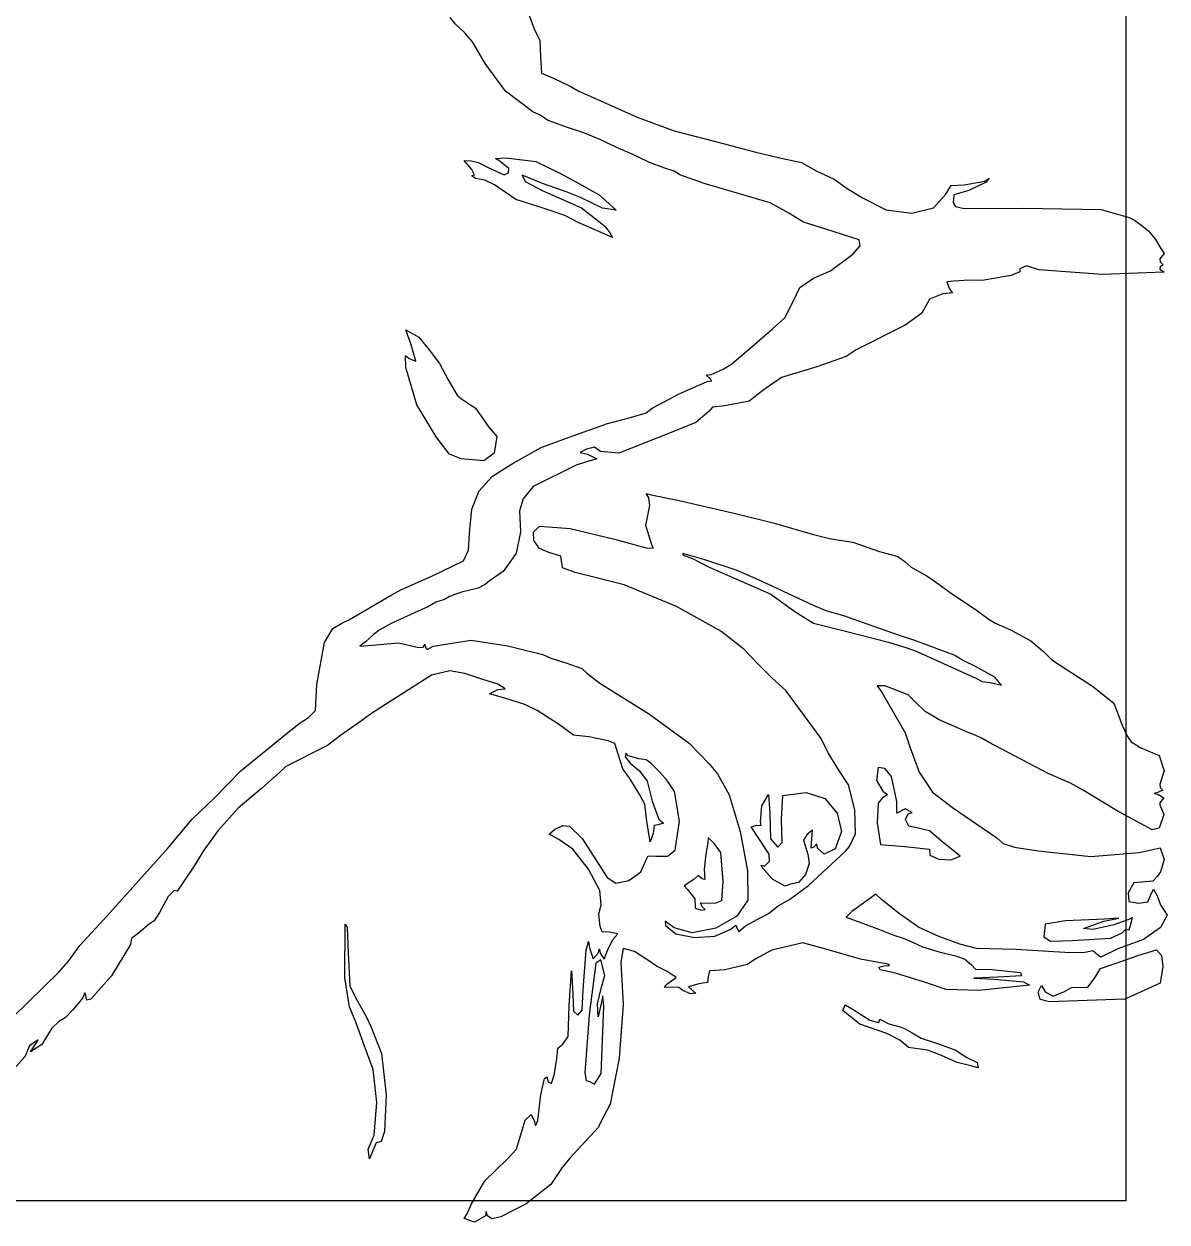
# Model space of a CAD drawing. Header units: centimetres. Extents: x 0 to 56.7, y -3.6 to 10.6.
# Drawn here: x 53.366 to 56.617, y -3.56 to -0.154 of the extents above; entities that cross this region are included whole.
import ezdxf

# ---------------------------------------------------------------- set-up
doc = ezdxf.new("R2010")
doc.units = ezdxf.units.CM
doc.header["$MEASUREMENT"] = 0
doc.layers.add('digi4 v3_digi3', color=7, linetype='Continuous')

msp = doc.modelspace()

# ---------------------------------------------------------------- linework, layer by layer
at = {"layer": 'digi4 v3_digi3'}
for p, q in [((56.5, 9), (56.5, -3.5)), ((54.7868, -0.0852), (54.8175, -0.1679)), ((54.5929, -0.1549), (54.5778, -0.1358)), ((54.6194, -0.1798), (54.5929, -0.1549)), ((54.8175, -0.1679), (54.8331, -0.2009)), ((54.6416, -0.2047), (54.6194, -0.1798)), ((54.8331, -0.2009), (54.8353, -0.2475)), ((54.6773, -0.2668), (54.6416, -0.2047)), ((54.7358, -0.345), (54.6773, -0.2668)), ((54.8353, -0.2475), (54.8377, -0.294)), ((54.8377, -0.294), (54.8719, -0.3087)), ((54.8719, -0.3087), (54.9193, -0.3311)), ((54.9193, -0.3311), (54.9423, -0.344)), ((54.8137, -0.4038), (54.7358, -0.345)), ((54.9423, -0.344), (55.1104, -0.4193)), ((54.8322, -0.4129), (54.8137, -0.4038)), ((54.8571, -0.4288), (54.8322, -0.4129)), ((54.9145, -0.4495), (54.8571, -0.4288)), ((55.1104, -0.4193), (55.215, -0.4576)), ((54.958, -0.4635), (54.9145, -0.4495)), ((54.981, -0.4735), (54.958, -0.4635)), ((55.0065, -0.4834), (54.981, -0.4735)), ((55.215, -0.4576), (55.3588, -0.4951)), ((55.0258, -0.4929), (55.0065, -0.4834)), ((55.0606, -0.509), (55.0258, -0.4929)), ((55.0955, -0.5244), (55.0606, -0.509)), ((55.3588, -0.4951), (55.39, -0.5033)), ((55.39, -0.5033), (55.4474, -0.5183)), ((54.6177, -0.5424), (54.6374, -0.5432)), ((54.6397, -0.5675), (54.6177, -0.5424)), ((54.6374, -0.5432), (54.6574, -0.5478)), ((54.7067, -0.5364), (54.737, -0.5343)), ((54.717, -0.5421), (54.7067, -0.5364)), ((54.7448, -0.5655), (54.717, -0.5421)), ((54.737, -0.5343), (54.822, -0.5451)), ((55.1142, -0.5332), (55.0955, -0.5244)), ((55.1453, -0.5481), (55.1142, -0.5332)), ((55.4474, -0.5183), (55.5108, -0.5336)), ((55.5108, -0.5336), (55.5777, -0.5483)), ((54.6471, -0.5833), (54.6397, -0.5675)), ((54.6574, -0.5478), (54.6863, -0.5624)), ((54.6863, -0.5624), (54.7318, -0.583)), ((54.7318, -0.583), (54.7444, -0.5777)), ((54.7444, -0.5777), (54.7448, -0.5655)), ((54.822, -0.5451), (54.8918, -0.579)), ((54.8918, -0.579), (54.9354, -0.6029)), ((55.1863, -0.5631), (55.1453, -0.5481)), ((55.215, -0.573), (55.1863, -0.5631)), ((55.2314, -0.583), (55.215, -0.573)), ((55.5777, -0.5483), (55.6214, -0.5727)), ((55.6214, -0.5727), (55.6434, -0.583)), ((54.6394, -0.5857), (54.6471, -0.5833)), ((54.65, -0.5938), (54.6394, -0.5857)), ((54.6768, -0.5982), (54.65, -0.5938)), ((54.7041, -0.6116), (54.6768, -0.5982)), ((54.7652, -0.6537), (54.7041, -0.6116)), ((54.7828, -0.5844), (54.7913, -0.6023)), ((54.8406, -0.6079), (54.7828, -0.5844)), ((54.7913, -0.6023), (54.8401, -0.6279)), ((54.9109, -0.6328), (54.8406, -0.6079)), ((54.9354, -0.6029), (55.0024, -0.6395)), ((55.3003, -0.6078), (55.2314, -0.583)), ((55.4886, -0.6626), (55.3003, -0.6078)), ((55.6434, -0.583), (55.67, -0.5955)), ((55.67, -0.5955), (55.7078, -0.6224)), ((56.003, -0.6134), (56.0401, -0.6114)), ((56.0401, -0.6114), (56.0991, -0.6012)), ((56.1032, -0.6044), (56.0535, -0.6277)), ((56.0991, -0.6012), (56.111, -0.5929)), ((56.111, -0.5929), (56.1032, -0.6044)), ((54.8401, -0.6279), (54.9521, -0.6768)), ((54.9489, -0.6472), (54.9109, -0.6328)), ((55.0024, -0.6395), (55.0501, -0.6834)), ((55.7078, -0.6224), (55.7526, -0.649)), ((55.9528, -0.6766), (55.9882, -0.638)), ((55.9882, -0.638), (56.003, -0.6134)), ((56.0107, -0.6397), (56.0085, -0.6624)), ((56.0535, -0.6277), (56.0107, -0.6397)), ((54.8427, -0.6783), (54.7652, -0.6537)), ((54.9042, -0.6989), (54.8427, -0.6783)), ((55.0117, -0.6782), (54.9489, -0.6472)), ((54.9521, -0.6768), (55.0176, -0.729)), ((55.0501, -0.6834), (55.0117, -0.6782)), ((55.5411, -0.6918), (55.4886, -0.6626)), ((55.7526, -0.649), (55.8187, -0.6829)), ((55.8909, -0.6919), (55.9528, -0.6766)), ((56.0085, -0.6624), (56.0155, -0.6734)), ((56.0155, -0.6734), (56.0401, -0.6788)), ((56.0401, -0.6788), (56.2092, -0.6777)), ((56.2092, -0.6777), (56.4296, -0.6815)), ((54.9443, -0.7191), (54.9042, -0.6989)), ((55.5828, -0.718), (55.5411, -0.6918)), ((55.8187, -0.6829), (55.8909, -0.6919)), ((56.4296, -0.6815), (56.5093, -0.704)), ((56.5093, -0.704), (56.5245, -0.7124)), ((56.5245, -0.7124), (56.5455, -0.7274)), ((55.0009, -0.7439), (54.9443, -0.7191)), ((55.0397, -0.7614), (55.0008, -0.7439)), ((55.0008, -0.7439), (55.0009, -0.7439)), ((55.0176, -0.729), (55.0325, -0.7479)), ((55.0325, -0.7479), (55.0397, -0.7614)), ((55.6471, -0.7374), (55.5828, -0.718)), ((55.7412, -0.7683), (55.6471, -0.7374)), ((56.5455, -0.7274), (56.5649, -0.7423)), ((56.5649, -0.7423), (56.5848, -0.7672)), ((55.7443, -0.7854), (55.7412, -0.7683)), ((56.5848, -0.7672), (56.6, -0.7921)), ((55.6598, -0.8562), (55.7233, -0.8084)), ((55.7233, -0.8084), (55.7443, -0.7854)), ((56.6088, -0.807), (56.5964, -0.8221)), ((56.6, -0.7921), (56.6088, -0.807)), ((56.2172, -0.842), (56.1985, -0.8503)), ((56.1985, -0.8503), (56.1989, -0.8591)), ((56.2525, -0.8532), (56.2172, -0.842)), ((56.5964, -0.8221), (56.5975, -0.8308)), ((56.5975, -0.8448), (56.5964, -0.851)), ((56.5964, -0.851), (56.6088, -0.8601)), ((56.5975, -0.8308), (56.6061, -0.8389)), ((56.6061, -0.8389), (56.5975, -0.8448)), ((55.5727, -0.9031), (55.6117, -0.877)), ((55.6117, -0.877), (55.6598, -0.8562)), ((56.0095, -0.8855), (55.9906, -0.8872)), ((56.0543, -0.8821), (56.0095, -0.8855)), ((56.0911, -0.8834), (56.0543, -0.8821)), ((56.1736, -0.8697), (56.0911, -0.8834)), ((56.1989, -0.8591), (56.1736, -0.8697)), ((56.4324, -0.8667), (56.2525, -0.8532)), ((56.6088, -0.8601), (56.4324, -0.8667)), ((55.5535, -0.9429), (55.5727, -0.9031)), ((56.0075, -0.9187), (55.9791, -0.9212)), ((55.9906, -0.8872), (55.9984, -0.9072)), ((55.9984, -0.9072), (56.0075, -0.9187)), ((55.5299, -0.9893), (55.5535, -0.9429)), ((55.9418, -0.9364), (55.9198, -0.976)), ((55.9791, -0.9212), (55.9418, -0.9364)), ((55.9198, -0.976), (55.8852, -1.0012)), ((55.4371, -1.0708), (55.4953, -1.021)), ((55.4953, -1.021), (55.5299, -0.9893)), ((55.8721, -1.0101), (55.7333, -1.0808)), ((55.8852, -1.0012), (55.8721, -1.0101)), ((54.4673, -1.0666), (54.4519, -1.0241)), ((54.4519, -1.0241), (54.4885, -1.0445)), ((54.4885, -1.0445), (54.5184, -1.0803)), ((54.4804, -1.113), (54.4673, -1.0666)), ((54.5184, -1.0803), (54.5478, -1.1192)), ((55.3795, -1.1206), (55.4371, -1.0708)), ((55.7333, -1.0808), (55.7041, -1.0995)), ((54.4523, -1.1307), (54.4507, -1.0965)), ((54.4507, -1.0965), (54.4614, -1.1048)), ((54.4614, -1.1048), (54.4804, -1.113)), ((54.5478, -1.1192), (54.5727, -1.1663)), ((55.3544, -1.1356), (55.3795, -1.1206)), ((55.7041, -1.0995), (55.6214, -1.1293)), ((54.483, -1.2369), (54.4523, -1.1307)), ((55.3066, -1.1526), (55.3208, -1.1506)), ((55.3145, -1.1604), (55.3066, -1.1526)), ((55.3208, -1.1506), (55.3544, -1.1356)), ((55.6214, -1.1293), (55.5205, -1.159)), ((54.5727, -1.1663), (54.5976, -1.2096)), ((55.2299, -1.2059), (55.3095, -1.1709)), ((55.3095, -1.1709), (55.3229, -1.1684)), ((55.3229, -1.1684), (55.3145, -1.1604)), ((55.5205, -1.159), (55.4671, -1.1961)), ((54.5976, -1.2096), (54.6102, -1.2202)), ((54.6102, -1.2202), (54.6504, -1.2462)), ((55.1527, -1.2462), (55.2299, -1.2059)), ((55.4671, -1.1961), (55.4284, -1.227)), ((54.5403, -1.3308), (54.483, -1.2369)), ((54.6504, -1.2462), (54.6773, -1.2853)), ((55.0907, -1.2734), (55.1353, -1.2598)), ((55.1353, -1.2598), (55.1527, -1.2462)), ((55.3145, -1.2548), (55.2765, -1.2874)), ((55.3247, -1.2434), (55.3145, -1.2548)), ((55.3598, -1.2401), (55.3247, -1.2434)), ((55.4284, -1.227), (55.3598, -1.2401)), ((54.6773, -1.2853), (54.6874, -1.2998)), ((54.9163, -1.3293), (55.026, -1.2897)), ((55.026, -1.2897), (55.0907, -1.2734)), ((55.2765, -1.2874), (55.2212, -1.3098)), ((54.6874, -1.2998), (54.7105, -1.3271)), ((54.7105, -1.3271), (54.7034, -1.3741)), ((55.2212, -1.3098), (55.1708, -1.3294)), ((54.5765, -1.3777), (54.5403, -1.3308)), ((54.7573, -1.4024), (54.8366, -1.3579)), ((54.8366, -1.3579), (54.9163, -1.3293)), ((54.9889, -1.3576), (54.9661, -1.3627)), ((55.0053, -1.3696), (54.9889, -1.3576)), ((55.1708, -1.3294), (55.0582, -1.374)), ((54.6097, -1.3906), (54.5765, -1.3777)), ((54.6097, -1.3906), (54.6097, -1.3906)), ((54.6737, -1.3965), (54.6097, -1.3906)), ((54.7034, -1.3741), (54.6737, -1.3965)), ((54.9661, -1.3627), (54.9477, -1.3724)), ((54.9477, -1.3724), (54.9685, -1.377)), ((54.9952, -1.3901), (54.9661, -1.3994)), ((54.9685, -1.377), (54.9952, -1.3901)), ((55.0582, -1.374), (55.0053, -1.3696)), ((54.6983, -1.4397), (54.7573, -1.4024)), ((54.9362, -1.4082), (54.814, -1.4694)), ((54.9661, -1.3994), (54.9362, -1.4082)), ((54.6605, -1.4814), (54.6983, -1.4397)), ((54.6401, -1.5338), (54.6605, -1.4814)), ((54.814, -1.4694), (54.7858, -1.5042)), ((55.1433, -1.5012), (55.1361, -1.4894)), ((55.1361, -1.4894), (55.1503, -1.4931)), ((55.1503, -1.4931), (55.2299, -1.5089)), ((54.7858, -1.5042), (54.7757, -1.5388)), ((55.135, -1.5805), (55.1458, -1.5235)), ((55.1458, -1.5235), (55.1433, -1.5012)), ((55.2299, -1.5089), (55.3939, -1.5473)), ((54.6333, -1.6031), (54.6401, -1.5338)), ((54.7757, -1.5388), (54.7785, -1.5985)), ((55.3939, -1.5473), (55.4967, -1.5728)), ((54.7785, -1.5985), (54.7661, -1.6583)), ((54.815, -1.599), (54.8319, -1.5821)), ((54.8161, -1.6231), (54.815, -1.599)), ((54.8319, -1.5821), (54.9191, -1.5885)), ((54.9191, -1.5885), (55.0457, -1.6188)), ((55.1527, -1.6383), (55.135, -1.5805)), ((55.4967, -1.5728), (55.608, -1.6046)), ((54.6298, -1.6505), (54.6333, -1.6031)), ((54.8319, -1.6452), (54.8161, -1.6231)), ((55.0457, -1.6188), (55.1356, -1.6431)), ((55.608, -1.6046), (55.6608, -1.6184)), ((55.6608, -1.6184), (55.7239, -1.627)), ((55.7239, -1.627), (55.7989, -1.6543)), ((54.6161, -1.6806), (54.6298, -1.6505)), ((54.7661, -1.6583), (54.757, -1.6713)), ((54.859, -1.6564), (54.8319, -1.6452)), ((54.8932, -1.6675), (54.859, -1.6564)), ((54.8977, -1.7001), (54.8932, -1.6675)), ((55.1356, -1.6431), (55.1564, -1.6449)), ((55.1564, -1.6449), (55.1527, -1.6383)), ((55.2399, -1.6592), (55.2397, -1.6638)), ((55.2397, -1.6638), (55.2672, -1.6742)), ((55.2997, -1.6768), (55.2399, -1.6592)), ((55.7989, -1.6543), (55.8512, -1.6682)), ((55.8512, -1.6682), (55.8721, -1.6831)), ((54.528, -1.723), (54.6161, -1.6806)), ((54.757, -1.6713), (54.7292, -1.7106)), ((54.9338, -1.7135), (54.8977, -1.7001)), ((55.2672, -1.6742), (55.3145, -1.6984)), ((55.3913, -1.7073), (55.2997, -1.6768)), ((55.3145, -1.6984), (55.3369, -1.7081)), ((55.8721, -1.6831), (55.8896, -1.6981)), ((55.8896, -1.6981), (55.934, -1.723)), ((54.4379, -1.7634), (54.528, -1.723)), ((54.7292, -1.7106), (54.6892, -1.7379)), ((55.0731, -1.7488), (54.9338, -1.7135)), ((55.3369, -1.7081), (55.4906, -1.7756)), ((55.4551, -1.7343), (55.3913, -1.7073)), ((55.5834, -1.7942), (55.4551, -1.7343)), ((55.934, -1.723), (55.969, -1.7479)), ((54.4098, -1.7779), (54.4379, -1.7634)), ((54.6108, -1.7694), (54.5761, -1.7819)), ((54.6581, -1.7578), (54.6108, -1.7694)), ((54.6773, -1.7479), (54.6581, -1.7578)), ((54.6892, -1.7379), (54.6773, -1.7479)), ((55.2219, -1.8105), (55.0731, -1.7488)), ((55.969, -1.7479), (56.0074, -1.7752)), ((54.292, -1.8472), (54.4098, -1.7779)), ((54.5374, -1.7976), (54.5148, -1.8116)), ((54.562, -1.7902), (54.5374, -1.7976)), ((54.5761, -1.7819), (54.562, -1.7902)), ((55.4906, -1.7756), (55.5587, -1.825)), ((55.6132, -1.8084), (55.5834, -1.7942)), ((56.0074, -1.7752), (56.0743, -1.8199)), ((54.468, -1.8325), (54.4103, -1.8584)), ((54.5148, -1.8116), (54.468, -1.8325)), ((55.3481, -1.8808), (55.2219, -1.8105)), ((55.5587, -1.825), (55.6118, -1.8574)), ((55.6506, -1.8234), (55.6132, -1.8084)), ((55.6979, -1.8367), (55.6506, -1.8234)), ((55.7675, -1.8616), (55.6979, -1.8367)), ((56.0743, -1.8199), (56.111, -1.8473)), ((54.221, -1.9131), (54.2441, -1.8728)), ((54.2441, -1.8728), (54.27, -1.8574)), ((54.27, -1.8574), (54.292, -1.8472)), ((54.4103, -1.8584), (54.3764, -1.8773)), ((55.6118, -1.8574), (55.7029, -1.8809)), ((55.8587, -1.8935), (55.7675, -1.8616)), ((56.111, -1.8473), (56.1296, -1.8574)), ((56.1296, -1.8574), (56.1739, -1.8776)), ((54.3587, -1.8911), (54.3368, -1.9106)), ((54.3764, -1.8773), (54.3587, -1.8911)), ((54.5302, -1.9227), (54.6374, -1.9064)), ((54.6374, -1.9064), (54.7426, -1.9218)), ((55.4137, -1.932), (55.3481, -1.8808)), ((55.7029, -1.8809), (55.8246, -1.9113)), ((55.8998, -1.9072), (55.8587, -1.8935)), ((56.0115, -1.9485), (55.8998, -1.9072)), ((56.1739, -1.8776), (56.2296, -1.9083)), ((54.1984, -2.0322), (54.221, -1.9131)), ((54.3368, -1.9106), (54.3213, -1.9229)), ((54.3213, -1.9229), (54.3557, -1.9199)), ((54.3557, -1.9199), (54.4324, -1.9132)), ((54.4324, -1.9132), (54.4882, -1.9272)), ((54.4882, -1.9272), (54.5011, -1.9257)), ((54.5011, -1.9257), (54.5056, -1.9177)), ((54.5056, -1.9177), (54.5073, -1.9252)), ((54.5073, -1.9252), (54.5126, -1.9322)), ((54.5126, -1.9322), (54.5302, -1.9227)), ((54.7426, -1.9218), (54.7987, -1.9367)), ((54.7987, -1.9367), (54.8416, -1.947)), ((55.4535, -1.9737), (55.4137, -1.932)), ((55.8246, -1.9113), (55.8774, -1.9276)), ((55.8774, -1.9276), (55.9036, -1.937)), ((55.9036, -1.937), (56.0737, -2.0145)), ((56.2296, -1.9083), (56.2654, -1.9373)), ((56.2654, -1.9373), (56.2896, -1.9617)), ((54.8416, -1.947), (54.8646, -1.957)), ((54.8646, -1.957), (54.91, -1.9719)), ((54.91, -1.9719), (54.9523, -1.9868)), ((55.4935, -2.0135), (55.4535, -1.9737)), ((56.0264, -1.9569), (56.0115, -1.9485)), ((56.0413, -1.9656), (56.0264, -1.9569)), ((56.0701, -1.9801), (56.0413, -1.9656)), ((56.2896, -1.9617), (56.333, -1.9908)), ((54.5247, -2.0058), (54.3939, -2.0889)), ((54.5774, -1.9934), (54.5247, -2.0058)), ((54.6195, -2.0012), (54.5774, -1.9934)), ((54.6678, -2.0167), (54.6195, -2.0012)), ((54.9523, -1.9868), (54.9662, -1.9993)), ((54.9662, -1.9993), (55.0035, -2.0286)), ((56.1274, -2.0109), (56.0701, -1.9801)), ((56.333, -1.9908), (56.4048, -2.0366)), ((54.1953, -2.1059), (54.1984, -2.0322)), ((54.7135, -2.0315), (54.6678, -2.0167)), ((54.735, -2.0445), (54.7135, -2.0315)), ((55.0035, -2.0286), (55.1453, -2.1167)), ((55.5334, -2.049), (55.4935, -2.0135)), ((55.8148, -2.0357), (55.7932, -2.0361)), ((55.7932, -2.0361), (55.8069, -2.0561)), ((55.8813, -2.0618), (55.8148, -2.0357)), ((56.0737, -2.0145), (56.0911, -2.0235)), ((56.0911, -2.0235), (56.1135, -2.0263)), ((56.1135, -2.0263), (56.146, -2.0342)), ((56.146, -2.0342), (56.1274, -2.0109)), ((56.1274, -2.0109), (56.1274, -2.0109)), ((56.4048, -2.0366), (56.466, -2.0855)), ((54.6899, -2.059), (54.7138, -2.0465)), ((54.7336, -2.0714), (54.6899, -2.059)), ((54.7138, -2.0465), (54.735, -2.0445)), ((54.7906, -2.0889), (54.7336, -2.0714)), ((55.6333, -2.1859), (55.5334, -2.049)), ((55.8069, -2.0561), (55.8721, -2.1695)), ((55.9019, -2.0826), (55.8813, -2.0618)), ((54.1753, -2.1259), (54.1953, -2.1059)), ((54.3939, -2.0889), (54.3515, -2.1162)), ((54.8257, -2.1063), (54.7906, -2.0889)), ((54.886, -2.1446), (54.8257, -2.1063)), ((55.9293, -2.1089), (55.9019, -2.0826)), ((55.969, -2.1327), (55.9293, -2.1089)), ((56.466, -2.0855), (56.4893, -2.1475)), ((54.1049, -2.1785), (54.1482, -2.143)), ((54.1482, -2.143), (54.1753, -2.1259)), ((54.3229, -2.1372), (54.2666, -2.1772)), ((54.3515, -2.1162), (54.3229, -2.1372)), ((54.929, -2.176), (54.886, -2.1446)), ((55.1453, -2.1167), (55.1815, -2.1432)), ((55.1815, -2.1432), (55.2582, -2.1992)), ((56.0112, -2.151), (55.969, -2.1327)), ((53.9838, -2.2768), (54.1049, -2.1785)), ((54.2666, -2.1772), (54.2293, -2.2058)), ((54.9725, -2.1812), (54.929, -2.176)), ((55.8721, -2.1695), (55.8863, -2.2125)), ((56.0468, -2.1668), (56.0112, -2.151)), ((56.0718, -2.176), (56.0468, -2.1668)), ((56.0911, -2.1859), (56.0718, -2.176)), ((56.4893, -2.1475), (56.5049, -2.1798)), ((56.5049, -2.1798), (56.5148, -2.195)), ((54.2293, -2.2058), (54.111, -2.2656)), ((55.0271, -2.1925), (54.9725, -2.1812)), ((55.0468, -2.2002), (55.0271, -2.1925)), ((55.0557, -2.2305), (55.0468, -2.2002)), ((55.2582, -2.1992), (55.3145, -2.2577)), ((55.6532, -2.2264), (55.6333, -2.1859)), ((55.8863, -2.2125), (55.9122, -2.2815)), ((56.1098, -2.1959), (56.0911, -2.1859)), ((56.2793, -2.2852), (56.1098, -2.1959)), ((56.5148, -2.195), (56.5412, -2.2113)), ((56.5412, -2.2113), (56.5952, -2.2336)), ((55.0697, -2.2716), (55.0557, -2.2305)), ((55.0776, -2.227), (55.0757, -2.2382)), ((55.0757, -2.2382), (55.0902, -2.2556)), ((55.0847, -2.2346), (55.0776, -2.227)), ((55.1144, -2.243), (55.0847, -2.2346)), ((55.1353, -2.2466), (55.1144, -2.243)), ((55.1487, -2.2556), (55.1353, -2.2466)), ((55.6838, -2.276), (55.6532, -2.2264)), ((56.5952, -2.2336), (56.6088, -2.2779)), ((53.9074, -2.354), (53.9838, -2.2768)), ((54.0934, -2.2809), (54.0414, -2.3278)), ((54.111, -2.2656), (54.0934, -2.2809)), ((55.0892, -2.2989), (55.0697, -2.2716)), ((55.0902, -2.2556), (55.1165, -2.278)), ((55.1165, -2.278), (55.1382, -2.3068)), ((55.1733, -2.2805), (55.1487, -2.2556)), ((55.1951, -2.3054), (55.1733, -2.2805)), ((55.3145, -2.2577), (55.3382, -2.2863)), ((55.7116, -2.3176), (55.6838, -2.276)), ((55.7957, -2.2685), (55.7905, -2.3053)), ((55.8149, -2.2707), (55.7957, -2.2685)), ((55.8334, -2.2932), (55.8149, -2.2707)), ((55.9122, -2.2815), (55.9503, -2.3381)), ((56.6088, -2.2779), (56.5964, -2.3155)), ((55.1153, -2.3429), (55.0892, -2.2989)), ((55.1382, -2.3068), (55.1529, -2.3641)), ((55.2163, -2.3361), (55.1951, -2.3054)), ((55.3382, -2.2863), (55.3713, -2.3455)), ((55.7905, -2.3053), (55.8085, -2.3353)), ((55.849, -2.3645), (55.8334, -2.2932)), ((56.3424, -2.3124), (56.2793, -2.2852)), ((56.3767, -2.3316), (56.3424, -2.3124)), ((56.5964, -2.3155), (56.5978, -2.3245)), ((54.0414, -2.3278), (53.9754, -2.3834)), ((55.1317, -2.3724), (55.1153, -2.3429)), ((55.2304, -2.4211), (55.2163, -2.3361)), ((55.3713, -2.3455), (55.4028, -2.4497)), ((55.465, -2.3768), (55.4835, -2.3452)), ((55.4835, -2.3452), (55.4873, -2.3975)), ((55.5205, -2.416), (55.5247, -2.3474)), ((55.5247, -2.3474), (55.5912, -2.3388)), ((55.5912, -2.3388), (55.6434, -2.3565)), ((55.7288, -2.388), (55.7116, -2.3176)), ((55.8223, -2.3452), (55.8074, -2.3552)), ((55.8085, -2.3353), (55.8223, -2.3452)), ((55.9503, -2.3381), (56.007, -2.3819)), ((56.4754, -2.3908), (56.3767, -2.3316)), ((56.5929, -2.3381), (56.5803, -2.3423)), ((56.5803, -2.3423), (56.5914, -2.3441)), ((56.5914, -2.3441), (56.6083, -2.354)), ((56.6052, -2.3325), (56.5929, -2.3381)), ((56.5978, -2.3245), (56.6052, -2.3325)), ((53.8445, -2.4149), (53.9074, -2.354)), ((53.9754, -2.3834), (53.9173, -2.4477)), ((55.1374, -2.4203), (55.1317, -2.3724)), ((55.1529, -2.3641), (55.1714, -2.4149)), ((55.461, -2.4219), (55.465, -2.3768)), ((55.6434, -2.3565), (55.679, -2.3981)), ((55.7955, -2.3694), (55.7924, -2.4256)), ((55.8074, -2.3552), (55.7955, -2.3694)), ((55.8487, -2.3975), (55.849, -2.3645)), ((56.007, -2.3819), (56.1334, -2.4676)), ((56.6083, -2.354), (56.5964, -2.3685)), ((56.5964, -2.3685), (56.5964, -2.3743)), ((56.5964, -2.3743), (56.6085, -2.4013)), ((53.7758, -2.4964), (53.8445, -2.4149)), ((55.1714, -2.4149), (55.1851, -2.4259)), ((55.4873, -2.3975), (55.4892, -2.4709)), ((55.5227, -2.481), (55.5205, -2.416)), ((55.679, -2.3981), (55.6912, -2.4503)), ((55.7311, -2.4565), (55.7288, -2.388)), ((55.8727, -2.3853), (55.8487, -2.3975)), ((55.892, -2.3956), (55.8727, -2.3853)), ((55.8737, -2.4163), (55.8812, -2.3995)), ((55.8827, -2.4353), (55.8737, -2.4163)), ((55.8812, -2.3995), (55.892, -2.3956)), ((56.5746, -2.4457), (56.4754, -2.3908)), ((56.6085, -2.4013), (56.5945, -2.4406)), ((53.9173, -2.4477), (53.8756, -2.506)), ((54.8594, -2.4574), (54.8748, -2.4448)), ((54.8748, -2.4448), (54.8986, -2.4332)), ((54.8986, -2.4332), (54.9179, -2.435)), ((54.9179, -2.435), (54.9539, -2.4703)), ((55.1469, -2.4796), (55.1374, -2.4203)), ((55.1585, -2.4333), (55.1552, -2.4556)), ((55.1702, -2.4312), (55.1585, -2.4333)), ((55.1851, -2.4259), (55.1702, -2.4312)), ((55.2185, -2.5035), (55.2304, -2.4211)), ((55.4028, -2.4497), (55.4238, -2.5619)), ((55.434, -2.437), (55.4506, -2.4319)), ((55.4853, -2.5144), (55.434, -2.437)), ((55.4506, -2.4319), (55.4623, -2.4333)), ((55.4623, -2.4333), (55.461, -2.4219)), ((55.6067, -2.4474), (55.5925, -2.4593)), ((55.6088, -2.4467), (55.6067, -2.4474)), ((55.6067, -2.4697), (55.6088, -2.4467)), ((55.6912, -2.4503), (55.673, -2.4994)), ((55.7924, -2.4256), (55.8023, -2.4869)), ((55.9092, -2.4401), (55.8827, -2.4353)), ((55.9418, -2.4485), (55.9092, -2.4401)), ((55.9753, -2.4775), (55.9418, -2.4485)), ((56.5945, -2.4406), (56.5746, -2.4457)), ((54.8872, -2.4731), (54.8594, -2.4574)), ((54.9273, -2.5006), (54.8872, -2.4731)), ((54.9539, -2.4703), (55.0246, -2.581)), ((55.1552, -2.4556), (55.1469, -2.4796)), ((55.3114, -2.4821), (55.3049, -2.5145)), ((55.3116, -2.4672), (55.3114, -2.4821)), ((55.329, -2.4846), (55.3116, -2.4672)), ((55.3481, -2.5101), (55.329, -2.4846)), ((55.4892, -2.4709), (55.5103, -2.4946)), ((55.5103, -2.4946), (55.5227, -2.481)), ((55.5925, -2.4593), (55.5836, -2.4751)), ((55.5836, -2.4751), (55.5953, -2.514)), ((55.6051, -2.4975), (55.6067, -2.4697)), ((55.621, -2.4853), (55.6123, -2.4946)), ((55.623, -2.4971), (55.621, -2.4853)), ((55.7143, -2.4924), (55.7311, -2.4565)), ((56.0219, -2.5145), (55.9753, -2.4775)), ((56.1334, -2.4676), (56.1508, -2.4843)), ((56.1508, -2.4843), (56.1833, -2.4946)), ((53.6837, -2.5989), (53.7758, -2.4964)), ((53.8756, -2.506), (53.8504, -2.5466)), ((54.9715, -2.5572), (54.9273, -2.5006)), ((55.1353, -2.5304), (55.1414, -2.5196)), ((55.1414, -2.5196), (55.1628, -2.5205)), ((55.1628, -2.5205), (55.1961, -2.5201)), ((55.1961, -2.5201), (55.2185, -2.5035)), ((55.3049, -2.5145), (55.3002, -2.5568)), ((55.3542, -2.5924), (55.3481, -2.5101)), ((55.4866, -2.5343), (55.4853, -2.5144)), ((55.5953, -2.514), (55.5995, -2.5413)), ((55.5972, -2.6036), (55.7028, -2.5063)), ((55.6123, -2.4946), (55.6051, -2.4975)), ((55.6416, -2.5142), (55.623, -2.4971)), ((55.673, -2.4994), (55.6416, -2.5142)), ((55.7028, -2.5063), (55.7143, -2.4924)), ((55.8023, -2.4869), (55.8713, -2.4928)), ((55.8713, -2.4928), (55.9412, -2.5003)), ((55.9412, -2.5003), (55.9426, -2.5175)), ((55.9426, -2.5175), (55.9681, -2.5288)), ((56.0021, -2.5309), (56.0291, -2.5201)), ((56.0291, -2.5201), (56.0219, -2.5145)), ((56.0291, -2.5201), (56.0291, -2.5201)), ((56.1833, -2.4946), (56.2505, -2.5049)), ((56.2505, -2.5049), (56.4001, -2.521)), ((56.4001, -2.521), (56.5379, -2.5099)), ((56.5379, -2.5099), (56.5973, -2.4962)), ((56.5973, -2.4962), (56.6088, -2.5294)), ((53.8504, -2.5466), (53.8154, -2.5991)), ((55.1204, -2.5645), (55.1353, -2.5304)), ((55.4653, -2.5527), (55.4632, -2.5453)), ((55.4632, -2.5453), (55.4726, -2.5486)), ((55.496, -2.5863), (55.4653, -2.5527)), ((55.4726, -2.5486), (55.4866, -2.5343)), ((55.5995, -2.5413), (55.5888, -2.5719)), ((55.9681, -2.5288), (56.0021, -2.5309)), ((56.6088, -2.5294), (56.5989, -2.5643)), ((55.0036, -2.6181), (54.9715, -2.5572)), ((55.0246, -2.581), (55.049, -2.5971)), ((55.0862, -2.5892), (55.1204, -2.5645)), ((55.2709, -2.5867), (55.2437, -2.6047)), ((55.2838, -2.5748), (55.2709, -2.5867)), ((55.2952, -2.5842), (55.2838, -2.5748)), ((55.3025, -2.5868), (55.2952, -2.5842)), ((55.3002, -2.5568), (55.3025, -2.5868)), ((55.4238, -2.5619), (55.4252, -2.645)), ((55.496, -2.5863), (55.496, -2.5863)), ((55.5315, -2.6051), (55.496, -2.5863)), ((55.5888, -2.5719), (55.5691, -2.5948)), ((56.5889, -2.5781), (56.5765, -2.5915)), ((56.5989, -2.5643), (56.5889, -2.5781)), ((53.6021, -2.6896), (53.6837, -2.5989)), ((53.7934, -2.6176), (53.7762, -2.6344)), ((53.8016, -2.6198), (53.7934, -2.6176)), ((53.8154, -2.5991), (53.8016, -2.6198)), ((55.0074, -2.6583), (55.0036, -2.6181)), ((55.049, -2.5971), (55.0862, -2.5892)), ((55.2437, -2.6047), (55.2529, -2.6146)), ((55.2529, -2.6146), (55.2742, -2.6413)), ((55.351, -2.6458), (55.3542, -2.5924)), ((55.5466, -2.5996), (55.5315, -2.6051)), ((55.5435, -2.6436), (55.5972, -2.6036)), ((55.5691, -2.5948), (55.5466, -2.5996)), ((56.5231, -2.5959), (56.5071, -2.624)), ((56.5765, -2.5915), (56.5231, -2.5959)), ((56.569, -2.634), (56.579, -2.614)), ((56.579, -2.614), (56.5889, -2.6334)), ((53.7762, -2.6344), (53.7514, -2.6805)), ((55.2742, -2.6413), (55.2751, -2.6681)), ((55.2946, -2.6638), (55.2906, -2.6532)), ((55.2906, -2.6532), (55.332, -2.6535)), ((55.332, -2.6535), (55.351, -2.6458)), ((55.4252, -2.645), (55.3937, -2.6908)), ((55.5112, -2.6613), (55.5435, -2.6436)), ((55.7639, -2.6466), (55.7202, -2.677)), ((55.7888, -2.6281), (55.7639, -2.6466)), ((55.8052, -2.6438), (55.7888, -2.6281)), ((55.8561, -2.6845), (55.8052, -2.6438)), ((56.5071, -2.624), (56.5083, -2.6495)), ((56.5083, -2.6495), (56.5359, -2.6539)), ((56.5359, -2.6539), (56.5624, -2.6499)), ((56.5624, -2.6499), (56.569, -2.634)), ((56.5889, -2.6334), (56.5989, -2.6588)), ((53.5249, -2.7745), (53.6021, -2.6896)), ((53.7514, -2.6805), (53.7365, -2.7036)), ((55.0013, -2.6837), (55.0074, -2.6583)), ((55.0044, -2.7197), (55.0013, -2.6837)), ((55.2751, -2.6681), (55.2921, -2.6736)), ((55.2921, -2.6736), (55.3037, -2.6718)), ((55.3037, -2.6718), (55.2946, -2.6638)), ((55.2946, -2.6638), (55.2946, -2.6638)), ((55.3937, -2.6908), (55.3334, -2.7247)), ((55.4634, -2.6937), (55.4838, -2.6835)), ((55.4838, -2.6835), (55.5112, -2.6613)), ((55.7202, -2.677), (55.7048, -2.6936)), ((55.9106, -2.7222), (55.8561, -2.6845)), ((56.5989, -2.6588), (56.6173, -2.6878)), ((56.6173, -2.6878), (56.5991, -2.7225)), ((53.7215, -2.7133), (53.6926, -2.738)), ((53.7365, -2.7036), (53.7215, -2.7133)), ((54.2782, -2.8663), (54.279, -2.7136)), ((54.279, -2.7136), (54.2852, -2.7225)), ((54.2852, -2.7225), (54.288, -2.795)), ((55.0106, -2.7356), (55.0044, -2.7197)), ((55.1901, -2.7048), (55.1911, -2.7177)), ((55.215, -2.7236), (55.1901, -2.7048)), ((55.1911, -2.7177), (55.2205, -2.741)), ((55.2665, -2.7384), (55.215, -2.7236)), ((55.3334, -2.7247), (55.2665, -2.7384)), ((55.3744, -2.7285), (55.3908, -2.7163)), ((55.3908, -2.7163), (55.3942, -2.7265)), ((55.3993, -2.7341), (55.4186, -2.7181)), ((55.4186, -2.7181), (55.4634, -2.6937)), ((55.7048, -2.6936), (55.7436, -2.7076)), ((55.7436, -2.7076), (55.7991, -2.7288)), ((55.9667, -2.7478), (55.9106, -2.7222)), ((56.271, -2.7139), (56.2672, -2.7498)), ((56.3286, -2.7036), (56.271, -2.7139)), ((56.4396, -2.699), (56.3286, -2.7036)), ((56.3798, -2.7258), (56.4371, -2.7052)), ((56.4631, -2.7167), (56.4059, -2.7291)), ((56.4371, -2.7052), (56.4803, -2.6965)), ((56.4803, -2.6965), (56.4396, -2.699)), ((56.5086, -2.6998), (56.4631, -2.7167)), ((56.5188, -2.6945), (56.5086, -2.6998)), ((56.5093, -2.7299), (56.5161, -2.707)), ((56.5161, -2.707), (56.5188, -2.6945)), ((56.5991, -2.7225), (56.5502, -2.7566)), ((53.6716, -2.7538), (53.6684, -2.7713)), ((53.6926, -2.738), (53.6716, -2.7538)), ((55.0308, -2.736), (55.0106, -2.7356)), ((55.0258, -2.788), (55.0407, -2.757)), ((55.0551, -2.741), (55.0308, -2.736)), ((55.0407, -2.757), (55.0551, -2.741)), ((55.2205, -2.741), (55.2734, -2.7513)), ((55.2734, -2.7513), (55.331, -2.7475)), ((55.331, -2.7475), (55.3744, -2.7285)), ((55.3942, -2.7265), (55.3993, -2.7341)), ((55.7991, -2.7288), (55.8373, -2.7435)), ((55.8373, -2.7435), (55.8671, -2.7534)), ((55.8671, -2.7534), (55.8914, -2.7634)), ((56.0278, -2.7702), (55.9667, -2.7478)), ((56.2672, -2.7498), (56.2858, -2.762)), ((56.3481, -2.7597), (56.456, -2.7534)), ((56.4059, -2.7291), (56.3798, -2.7258)), ((56.456, -2.7534), (56.4894, -2.7379)), ((56.456, -2.7534), (56.456, -2.7534)), ((56.5502, -2.7566), (56.4769, -2.7837)), ((56.4894, -2.7379), (56.4993, -2.7285)), ((56.4993, -2.7285), (56.5093, -2.7299)), ((53.4926, -2.8183), (53.5249, -2.7745)), ((53.6684, -2.7713), (53.6152, -2.8606)), ((54.9567, -2.9003), (54.9652, -2.7876)), ((54.9652, -2.7876), (54.9712, -2.7624)), ((54.9712, -2.7624), (54.9749, -2.7808)), ((54.9749, -2.7808), (54.9846, -2.8121)), ((54.999, -2.7957), (55.0031, -2.7833)), ((55.0031, -2.7833), (55.0047, -2.7957)), ((55.0159, -2.8127), (55.0258, -2.788)), ((55.0703, -2.7825), (55.0632, -2.8212)), ((55.1021, -2.7915), (55.0703, -2.7825)), ((55.1428, -2.8176), (55.1021, -2.7915)), ((55.4932, -2.7875), (55.4454, -2.8132)), ((55.5817, -2.767), (55.4932, -2.7875)), ((55.6599, -2.7888), (55.5817, -2.767)), ((55.7449, -2.8129), (55.6599, -2.7888)), ((55.8914, -2.7634), (55.9219, -2.7783)), ((55.9219, -2.7783), (55.9723, -2.7933)), ((56.075, -2.7824), (56.0278, -2.7702)), ((56.1882, -2.7858), (56.075, -2.7824)), ((56.3418, -2.7946), (56.1882, -2.7858)), ((56.2858, -2.762), (56.3481, -2.7597)), ((56.406, -2.7894), (56.3839, -2.7936)), ((56.4191, -2.8011), (56.406, -2.7894)), ((56.4769, -2.7837), (56.4293, -2.807)), ((56.5341, -2.803), (56.5873, -2.7863)), ((56.5873, -2.7863), (56.6014, -2.8022)), ((53.4663, -2.8491), (53.4926, -2.8183)), ((54.288, -2.795), (54.2927, -2.8894)), ((54.9926, -2.8248), (54.9731, -2.971)), ((54.9846, -2.8121), (54.999, -2.7957)), ((55.0065, -2.8145), (54.9926, -2.8248)), ((55.0047, -2.7957), (55.0159, -2.8127)), ((55.0179, -2.8592), (55.0065, -2.8145)), ((55.0632, -2.8212), (55.0705, -2.9418)), ((55.1652, -2.833), (55.1428, -2.8176)), ((55.4454, -2.8132), (55.424, -2.8281)), ((55.8234, -2.8273), (55.7449, -2.8129)), ((55.9723, -2.7933), (56.0164, -2.8032)), ((56.0164, -2.8032), (56.0419, -2.8132)), ((56.0419, -2.8132), (56.0612, -2.8288)), ((56.3839, -2.7936), (56.3418, -2.7946)), ((56.4293, -2.807), (56.4191, -2.8011)), ((56.4285, -2.8392), (56.4943, -2.8171)), ((56.4943, -2.8171), (56.5341, -2.803)), ((56.6014, -2.8022), (56.6055, -2.8338)), ((53.2795, -3.0305), (53.4663, -2.8491)), ((53.6152, -2.8606), (53.556, -2.9265)), ((54.9163, -2.9448), (54.9228, -2.8462)), ((54.9228, -2.8462), (54.9274, -2.9126)), ((55.0089, -2.8928), (55.0179, -2.8592)), ((55.1956, -2.8481), (55.1652, -2.833)), ((55.2213, -2.8653), (55.1956, -2.8481)), ((55.3157, -2.8462), (55.3116, -2.863)), ((55.359, -2.843), (55.3157, -2.8462)), ((55.424, -2.8281), (55.359, -2.843)), ((55.7973, -2.8362), (55.8123, -2.8324)), ((55.8014, -2.8431), (55.7973, -2.8362)), ((55.8453, -2.8528), (55.8014, -2.8431)), ((55.8123, -2.8324), (55.8281, -2.8308)), ((55.8281, -2.8308), (55.8234, -2.8273)), ((55.927, -2.8784), (55.8453, -2.8528)), ((56.0612, -2.8288), (56.0725, -2.841)), ((56.0725, -2.841), (56.1185, -2.8426)), ((56.1185, -2.8426), (56.2006, -2.8512)), ((56.2034, -2.8602), (56.1359, -2.8643)), ((56.2006, -2.8512), (56.2034, -2.8602)), ((56.4097, -2.8691), (56.4285, -2.8392)), ((56.6055, -2.8338), (56.5978, -2.881)), ((54.2916, -2.9485), (54.2782, -2.8663)), ((54.2927, -2.8894), (54.3139, -2.9308)), ((54.9973, -2.9401), (55.0089, -2.8928)), ((55.1869, -2.8929), (55.1943, -2.8841)), ((55.2285, -2.8932), (55.1869, -2.8929)), ((55.1943, -2.8841), (55.2213, -2.8653)), ((55.2404, -2.902), (55.2285, -2.8932)), ((55.2858, -2.8829), (55.2558, -2.8915)), ((55.2558, -2.8915), (55.2722, -2.9059)), ((55.3102, -2.8792), (55.2858, -2.8829)), ((55.3116, -2.863), (55.3102, -2.8792)), ((55.9886, -2.8992), (55.927, -2.8784)), ((56.1359, -2.8643), (56.0675, -2.867)), ((56.0675, -2.867), (56.126, -2.8701)), ((56.2264, -2.8873), (56.0821, -2.902)), ((56.126, -2.8701), (56.2091, -2.8773)), ((56.2091, -2.8773), (56.2264, -2.8873)), ((56.2504, -2.9065), (56.2603, -2.8878)), ((56.2603, -2.8878), (56.2703, -2.9062)), ((56.3254, -2.9051), (56.3453, -2.8933)), ((56.3453, -2.8933), (56.3922, -2.8925)), ((56.3922, -2.8925), (56.4097, -2.8691)), ((56.5978, -2.881), (56.554, -2.901)), ((53.5335, -2.9227), (53.5047, -2.9574)), ((53.5388, -2.909), (53.5335, -2.9227)), ((53.5413, -2.9152), (53.5388, -2.909)), ((53.545, -2.9291), (53.5413, -2.9152)), ((53.556, -2.9265), (53.545, -2.9291)), ((54.9274, -2.9126), (54.929, -2.9605)), ((54.9532, -2.9581), (54.9567, -2.9003)), ((55.0124, -2.9177), (55.0059, -2.9476)), ((55.0152, -2.9476), (55.0124, -2.9177)), ((55.2617, -2.9116), (55.2404, -2.902)), ((55.2772, -2.9095), (55.2617, -2.9116)), ((55.2722, -2.9059), (55.2772, -2.9095)), ((56.0821, -2.902), (55.9886, -2.8992)), ((56.2564, -2.9273), (56.2504, -2.9065)), ((56.2827, -2.9346), (56.2564, -2.9273)), ((56.2703, -2.9062), (56.293, -2.9182)), ((56.4974, -2.9267), (56.2827, -2.9346)), ((56.293, -2.9182), (56.3254, -2.9051)), ((56.554, -2.901), (56.4974, -2.9267)), ((53.5047, -2.9574), (53.4826, -2.9802)), ((54.3095, -2.9924), (54.2916, -2.9485)), ((54.3139, -2.9308), (54.3388, -2.9757)), ((54.9133, -3.0328), (54.9163, -2.9448)), ((54.929, -2.9605), (54.9409, -2.9725)), ((54.9409, -2.9725), (54.9532, -2.9581)), ((54.9995, -2.9765), (54.9973, -2.9401)), ((55.0059, -2.9476), (54.9995, -2.9765)), ((55.0072, -3.1378), (55.0152, -2.9476)), ((55.0705, -2.9418), (55.0584, -3.0945)), ((55.6946, -2.9587), (55.7013, -2.9432)), ((55.7431, -2.998), (55.6946, -2.9587)), ((55.7013, -2.9432), (55.7249, -2.9562)), ((55.7249, -2.9562), (55.7715, -2.9867)), ((56.2827, -2.9346), (56.2827, -2.9346)), ((53.4652, -2.9903), (53.4447, -3.009)), ((53.4826, -2.9802), (53.4652, -2.9903)), ((54.3334, -3.0571), (54.3095, -2.9924)), ((54.3388, -2.9757), (54.3537, -3.0059)), ((54.9731, -2.971), (54.9612, -3.1357)), ((55.7715, -2.9867), (55.7979, -2.9932)), ((55.7979, -2.9932), (55.8, -2.9832)), ((55.8, -2.9832), (55.8257, -2.997)), ((55.8257, -2.997), (55.8581, -3.0056)), ((53.4447, -3.009), (53.4166, -3.0552)), ((54.3537, -3.0059), (54.3824, -3.0814)), ((55.8198, -3.0241), (55.7431, -2.998)), ((55.8574, -3.0432), (55.8198, -3.0241)), ((55.8581, -3.0056), (55.872, -3.0112)), ((55.872, -3.0112), (55.8922, -3.0222)), ((55.8922, -3.0222), (55.9182, -3.0372)), ((53.3817, -3.0592), (53.3682, -3.0904)), ((53.4061, -3.0422), (53.3817, -3.0592)), ((53.4166, -3.0552), (53.384, -3.0763)), ((53.384, -3.0763), (53.3974, -3.0563)), ((53.3974, -3.0563), (53.4061, -3.0422)), ((54.3591, -3.1271), (54.3334, -3.0571)), ((54.8848, -3.0661), (54.8985, -3.0545)), ((54.8985, -3.0545), (54.9133, -3.0328)), ((55.882, -3.0643), (55.8574, -3.0432)), ((55.9356, -3.0719), (55.882, -3.0643)), ((55.9182, -3.0372), (55.9611, -3.0521)), ((55.9611, -3.0521), (56.0164, -3.072)), ((53.3682, -3.0904), (53.3333, -3.1293)), ((54.3824, -3.0814), (54.3958, -3.1991)), ((54.8746, -3.1379), (54.8818, -3.0959)), ((54.8818, -3.0959), (54.8848, -3.0661)), ((55.0584, -3.0945), (55.0337, -3.2255)), ((55.9755, -3.0871), (55.9356, -3.0719)), ((56.0199, -3.1064), (55.9755, -3.0871)), ((56.0164, -3.072), (56.0459, -3.0919)), ((56.0459, -3.0919), (56.0775, -3.1066)), ((54.3693, -3.2201), (54.3591, -3.1271)), ((56.0589, -3.1162), (56.0199, -3.1064)), ((56.0589, -3.1162), (56.0589, -3.1162)), ((56.0803, -3.1215), (56.0589, -3.1162)), ((56.0775, -3.1066), (56.0803, -3.1215)), ((54.8356, -3.199), (54.8464, -3.1525)), ((54.8464, -3.1525), (54.8534, -3.1471)), ((54.8534, -3.1471), (54.8565, -3.1622)), ((54.8565, -3.1622), (54.8667, -3.1665)), ((54.8667, -3.1665), (54.8715, -3.1517)), ((54.8715, -3.1517), (54.8746, -3.1379)), ((54.9612, -3.1357), (54.9646, -3.1575)), ((54.9646, -3.1575), (54.976, -3.1619)), ((54.976, -3.1619), (54.9889, -3.1682)), ((54.9889, -3.1682), (55.0072, -3.1378)), ((55.0072, -3.1378), (55.0072, -3.1378)), ((54.3958, -3.1991), (54.3916, -3.3025)), ((54.827, -3.2714), (54.8356, -3.199)), ((54.3615, -3.3133), (54.3693, -3.2201)), ((55.0337, -3.2255), (55.0035, -3.2811)), ((54.7914, -3.2709), (54.8087, -3.255)), ((54.8087, -3.255), (54.8177, -3.2742)), ((54.3916, -3.3025), (54.3822, -3.3312)), ((54.7669, -3.3535), (54.7914, -3.2709)), ((54.8177, -3.2742), (54.8211, -3.2869)), ((54.8211, -3.2869), (54.827, -3.2714)), ((55.0004, -3.2902), (54.9188, -3.3788)), ((55.0035, -3.2811), (55.0004, -3.2902)), ((54.3449, -3.3533), (54.3615, -3.3133)), ((54.3674, -3.3351), (54.3587, -3.3552)), ((54.3822, -3.3312), (54.3674, -3.3351)), ((54.3449, -3.3533), (54.3449, -3.3533)), ((54.3485, -3.3807), (54.3449, -3.3533)), ((54.3587, -3.3552), (54.3485, -3.3807)), ((54.7404, -3.3815), (54.7669, -3.3535)), ((54.6763, -3.4435), (54.7404, -3.3815)), ((54.8964, -3.4057), (54.8648, -3.4537)), ((54.9188, -3.3788), (54.8964, -3.4057)), ((54.6375, -3.5104), (54.6763, -3.4435)), ((54.8648, -3.4537), (54.7944, -3.5083)), ((56.5, -3.5), (47.5, -3.5)), ((54.7944, -3.5083), (54.722, -3.5459)), ((54.6176, -3.5505), (54.6276, -3.535)), ((54.6276, -3.535), (54.6375, -3.5104)), ((54.6802, -3.5303), (54.6785, -3.5425)), ((54.6843, -3.5428), (54.6802, -3.5303)), ((54.6476, -3.5603), (54.6176, -3.5505)), ((54.6176, -3.5505), (54.6176, -3.5505)), ((54.6785, -3.5425), (54.6476, -3.5603)), ((54.6965, -3.5509), (54.6843, -3.5428)), ((54.722, -3.5459), (54.6965, -3.5509))]:
    msp.add_line(p, q, dxfattribs=at)

doc.saveas('drawing.dxf')
